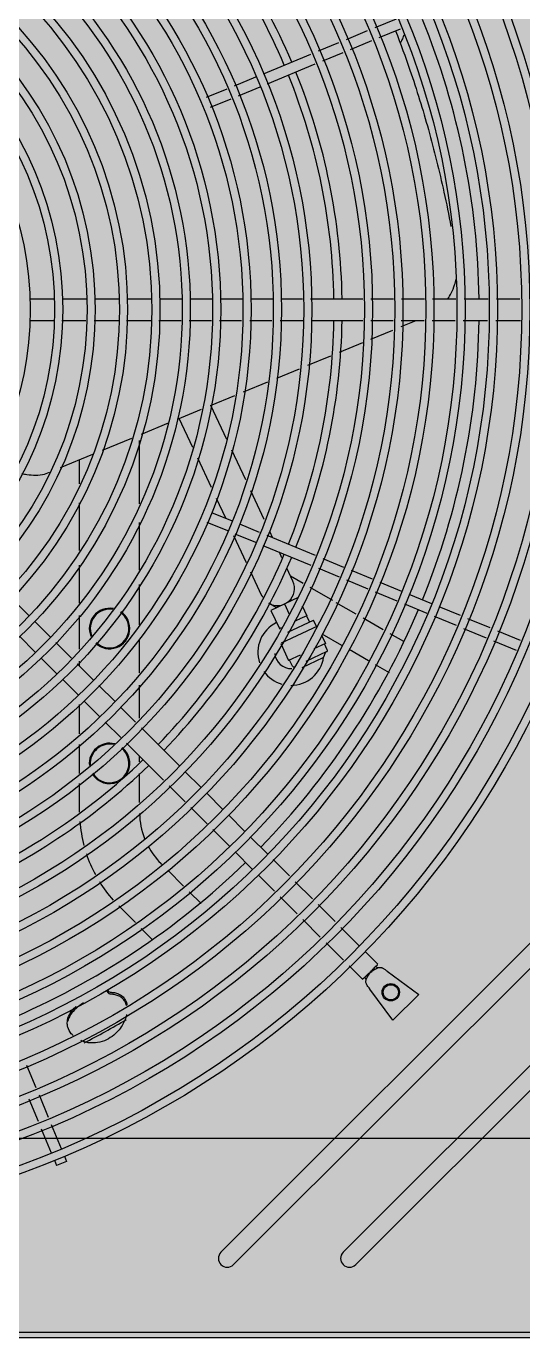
# Model space of a CAD drawing. Extents: x 100 to 738, y -85 to 470.
# Drawn here: x 616.5069 to 616.6573, y 463.169 to 463.5664 of the extents above; entities that cross this region are included whole.
import ezdxf

# ---------------------------------------------------------------- set-up
doc = ezdxf.new("R2010")
doc.units = 0
doc.layers.get('0').update_dxf_attribs({"linetype": 'CONTINUOUS'})
for name, color, linetype in [('A-CONSTRUIR', 12, 'CONTINUOUS'), ('ARC-SPLIT-02', 2, 'CONTINUOUS'), ('ARC_EQUIPAMENTO', 2, 'CONTINUOUS')]:
    doc.layers.add(name, color=color, linetype=linetype)

# ---------------------------------------------------------------- blocks, each defined once
blk = doc.blocks.new('COND-CC-36-PB')
at = {"transparency": 16777216}
h = blk.add_hatch(color=254, dxfattribs=at)
h.dxf.hatch_style = 1
edge = h.paths.add_edge_path()
edge.add_arc((112.9597635950512, 33.97088939326711), 0.1001375328083185, 0, 90.00000000000406)
edge.add_line((112.9597635950511, 34.07102692607543), (112.5880386606677, 34.07102692607566))
edge.add_arc((112.5880386606677, 33.97088939326724), 0.1001375328084109, 90.00000000001627, 180.0000000000162)
edge.add_line((112.4879011278593, 33.97088939326721), (112.4879011278592, 33.54865978920422))
edge.add_arc((112.495760497938, 33.54865978920422), 0.0078593700787479, 179.9999999999482, 224.999999999933)
edge.add_line((112.4902030840595, 33.54310237532568), (112.5319765771103, 33.50132888227515))
edge.add_arc((112.5375339909889, 33.50688629615359), 0.0078593700787139, 224.9999999991942, 269.9999999991712)
edge.add_line((112.5375339909888, 33.49902692607488), (112.9597635950511, 33.49902692607543))
edge.add_arc((112.9597635950512, 33.59916445888376), 0.1001375328083256, 269.999999999935, 359.999999999939)
edge.add_line((113.0599011278595, 33.59916445888365), (113.0599011278595, 33.97088939326721))
at = {"color": 8, "transparency": 16777216}
for p, q in [((112.6936112074389, 33.7005278087054), (112.6888340608384, 33.69575066210491)), ((112.6830324816891, 33.69836747685382), (112.6786534306388, 33.69398842580336)), ((112.5543322890904, 33.6957035439449), (112.5481134356438, 33.69312761050558)), ((112.5637379750326, 33.69634948910083), (112.5575099751544, 33.69376976708494)), ((112.6872416786382, 33.69415827990474), (112.6828626275879, 33.68977922885429)), ((112.7709247761533, 33.69537875452922), (112.7709247761533, 33.68883801739224)), ((112.7768774795654, 33.69558210498098), (112.7768774795654, 33.68863466694048)), ((112.5460377382718, 33.69226782850255), (112.5393598700989, 33.68950176493729)), ((112.5471867929873, 33.68949376502411), (112.5405089248144, 33.68672770145952)), ((112.555433975195, 33.69290985974585), (112.5492624903593, 33.69035354702713)), ((112.6770610484387, 33.6923960436032), (112.6725875891093, 33.68792258427387)), ((112.7281128753031, 33.69136865020973), (112.7286701305352, 33.69002331707012)), ((112.5372793224903, 33.68863997390057), (112.535797415181, 33.68802614779513)), ((112.5369462719988, 33.68525256208466), (112.5357976130789, 33.68802567002716)), ((112.5384283772058, 33.68586591042281), (112.5369464698965, 33.68525208431669)), ((112.6709931124313, 33.6863281075965), (112.6667105641376, 33.68204555930281)), ((112.6812702453877, 33.68818684665412), (112.6769564770307, 33.68387307829772)), ((112.7299534331035, 33.68692515060506), (112.7336601573885, 33.67797632656428)), ((112.7709247761533, 33.68658998819554), (112.7709247761533, 33.67984590060679)), ((112.7768774795654, 33.68638663774377), (112.7768774795654, 33.67964255015503)), ((112.6753657206999, 33.6822823219668), (112.6709197610867, 33.67783636235373)), ((112.6341435702931, 33.68162357489207), (112.6420424029448, 33.68162357489207)), ((112.644899468438, 33.68162357489207), (112.6529193949392, 33.68162357489207)), ((112.6559002624179, 33.68162357489207), (112.6640976479849, 33.68162357489207)), ((112.6651181819374, 33.68045317710264), (112.6607391308871, 33.67607412605219)), ((112.674706973625, 33.68162357489207), (112.6760956608564, 33.68162357489207)), ((112.6794490920733, 33.68162357489207), (112.688797323485, 33.68162357489207)), ((112.6922159267551, 33.68162357489207), (112.7028324357089, 33.68162357489207)), ((112.7069289093712, 33.68162357489207), (112.7201762098316, 33.68162357489207)), ((112.7254074211438, 33.68162357489207), (112.732149417666, 33.68162357489207)), ((112.6693273788865, 33.67624398015357), (112.6649483278362, 33.67186492910311)), ((112.7347843145975, 33.6752623709844), (112.7381567862247, 33.66712050424342)), ((112.7709247761533, 33.67759787141077), (112.7709247761533, 33.67085378382134)), ((112.7768774795654, 33.67739452095833), (112.7768774795654, 33.67065043336958)), ((112.659146748687, 33.67448174385202), (112.6548439176426, 33.67017891280762)), ((112.6033628550601, 33.66610961916247), (112.607995413031, 33.67074217713331)), ((112.6532550160626, 33.6685900112271), (112.642978626425, 33.65831362158989)), ((112.6633559456361, 33.67027254690294), (112.6591249888707, 33.66604159013704)), ((112.7709247761533, 33.66860575462532), (112.7709247761533, 33.66186166703589)), ((112.7768774795654, 33.66840240417356), (112.7768774795654, 33.66165831658414)), ((112.598749294253, 33.66149605835534), (112.6017402467371, 33.66448701083978)), ((112.6367722688039, 33.66495900796267), (112.6448883942687, 33.66495900796267)), ((112.6575360872905, 33.6644526885572), (112.6470440328905, 33.65396063415743)), ((112.6481214027703, 33.66495900796267), (112.6496240127978, 33.66495900796267)), ((112.6602451846518, 33.66495900796267), (112.6694497695734, 33.66495900796267)), ((112.6728683728436, 33.66495900796267), (112.6822695318364, 33.66495900796267)), ((112.6862507562227, 33.66495900796267), (112.6974191272181, 33.66495900796267)), ((112.7014122423174, 33.66495900796267), (112.7146749030345, 33.66495900796267)), ((112.7199061143467, 33.66495900796267), (112.7375402876897, 33.66495900796267)), ((112.7392809434338, 33.66440654866285), (112.7423723757588, 33.65694317081701)), ((112.6135383828271, 33.65271789036768), (112.6179555627492, 33.65713507028944)), ((112.6195463190802, 33.65872582662035), (112.6198652098983, 33.65904471743883)), ((112.641389029736, 33.65672402490091), (112.6369552626379, 33.65229025780317)), ((112.7709247761533, 33.65961363783988), (112.7709247761533, 33.65343155754997)), ((112.7768774795654, 33.65941028738812), (112.7768774795654, 33.6532282070982)), ((112.7355443595831, 33.65017362205685), (112.7436174501962, 33.65393729522319)), ((112.7434083021339, 33.6544422233119), (112.746183417732, 33.64774250159781)), ((112.6086447859065, 33.64782429344687), (112.611946000627, 33.65112550816752)), ((112.6353645063072, 33.65069950147225), (112.6308573633698, 33.64619235853464)), ((112.6454544362016, 33.65237103746845), (112.6409486689501, 33.64786527021678)), ((112.7709247761533, 33.65118352835394), (112.7709247761533, 33.64495013436755)), ((112.7768774795654, 33.6509801779015), (112.7768774795654, 33.64472429722913)), ((112.6393579126193, 33.64627451388586), (112.6348507696819, 33.64176737094895)), ((112.7147907623025, 33.646244998065), (112.7124232567156, 33.64052933396801)), ((112.7243878655788, 33.64497246686993), (112.7325905869857, 33.64879657388549)), ((112.8329834205949, 33.64631277185092), (112.8353481657762, 33.64060377196248)), ((112.629266607039, 33.64460160220372), (112.6246451343502, 33.6399801295151)), ((112.7175059178105, 33.64495372692834), (112.7151384122236, 33.63923806283135)), ((112.7158685460798, 33.64100076188926), (112.7213796883693, 33.64357005528005)), ((112.7378113332199, 33.64071204974715), (112.747269160438, 33.64512128683163)), ((112.7472116411033, 33.64526015078986), (112.7500186930027, 33.63848332802374)), ((112.7709247761533, 33.64270046519052), (112.7709247761533, 33.63657133857742)), ((112.7768774795654, 33.64246936668594), (112.7768774795654, 33.63636798812566)), ((112.8301897363955, 33.64521108574669), (112.832554481577, 33.63950208585825)), ((112.6230527521502, 33.63838774731493), (112.6182756055497, 33.63361060071444)), ((112.6332600133511, 33.64017661461803), (112.6288543312993, 33.63577093256602)), ((112.7034243371826, 33.63519927428702), (112.7109865188487, 33.63872476180816)), ((112.7115623455931, 33.6384509106597), (112.7091919400082, 33.63272824534826)), ((112.726530668684, 33.63545300628444), (112.7348031560103, 33.63930963815728)), ((112.836208073115, 33.63852777200336), (112.8386623179653, 33.63260270080004)), ((112.7142775011011, 33.63715963952373), (112.7120052563736, 33.63167395548524)), ((112.7510356762133, 33.63602811336434), (112.7538323800425, 33.62927627304995)), ((112.8334143889156, 33.63742608589845), (112.8358882544871, 33.63145364608488)), ((112.6166832233496, 33.63201821851427), (112.6121351954193, 33.62747019058382)), ((112.6272619490991, 33.63417855036586), (112.6224848024988, 33.62940140376536)), ((112.6943253649072, 33.63095733530267), (112.7008867231956, 33.63401623917318)), ((112.7155639634365, 33.63034033057644), (112.7235224914743, 33.63405059469457)), ((112.7709247761533, 33.6343233093814), (112.7709247761533, 33.62814122909149)), ((112.7768774795654, 33.63411995892964), (112.7768774795654, 33.62793787863973)), ((112.6208924202986, 33.62780902156519), (112.6163443923684, 33.62326099363474)), ((112.6902430048579, 33.62843297247745), (112.6852083879471, 33.62608583511923)), ((112.6937954289671, 33.62081301174719), (112.6902430048579, 33.62843297247745)), ((112.6909707440665, 33.62687196961805), (112.6922116192693, 33.62902078879652)), ((112.7083316564793, 33.63065133718534), (112.7027997531037, 33.61729614103007)), ((112.7111449728447, 33.62959704732233), (112.7055541958609, 33.61609971770396)), ((112.7104689769856, 33.62796504895148), (112.7119606328342, 33.62866045859853)), ((112.8367500455238, 33.62937309847622), (112.8422480598581, 33.61609971770396)), ((112.8395241090019, 33.63052215319138), (112.845002502615, 33.61729614103007)), ((112.6105465254296, 33.62588152059414), (112.6057805154604, 33.62111551062512)), ((112.68098466587, 33.62569036089083), (112.676305430205, 33.62350890219605)), ((112.6858256165217, 33.6155238627149), (112.6811260917597, 33.6256043579018)), ((112.6852401060194, 33.62601779975545), (112.6849741662361, 33.62589381868426)), ((112.6854260026714, 33.62561905086085), (112.6852083879471, 33.62608583511923)), ((112.6920192169124, 33.62462299211266), (112.6892142960828, 33.62331533860442)), ((112.6915876022622, 33.62678220964112), (112.6911152518489, 33.62656199997694)), ((112.6983535601024, 33.62231684411777), (112.7020118182005, 33.62402232328268)), ((112.704864901408, 33.62535243008176), (112.7064411633697, 33.6260872830804)), ((112.7548493632531, 33.62682105839056), (112.7574642149666, 33.62050824792016)), ((112.7709247761533, 33.62589319989478), (112.7709247761533, 33.61935632862213)), ((112.7768774795654, 33.62568984944303), (112.7768774795654, 33.6196413561212)), ((112.6147557223787, 33.62167232364507), (112.6099897124095, 33.61690631367604)), ((112.6747155593669, 33.62247782661256), (112.6764164434583, 33.62327077842282)), ((112.6778061802897, 33.62028978860996), (112.676305430205, 33.62350890219605)), ((112.6841893141133, 33.62374157112295), (112.6875175404051, 33.61660251540657)), ((112.687831969932, 33.62045824362661), (112.6871369431704, 33.6219490781855)), ((112.6887608120562, 33.61846587438965), (112.6878814897566, 33.62035202344895)), ((112.6933898701211, 33.62290155416435), (112.6929231819759, 33.62268398424838)), ((112.6977230923162, 33.61950124599065), (112.6997157283053, 33.62295188665059)), ((112.6041918454707, 33.61952684063544), (112.599364770804, 33.61469976596888)), ((112.6770093321072, 33.61400459420392), (112.6742793892371, 33.61986033012486)), ((112.6787524765402, 33.61293035606595), (112.67604037047, 33.61874783199622)), ((112.6810631410655, 33.61330359764697), (112.6795623329358, 33.61652283573826)), ((112.6857146032682, 33.61576198648812), (112.6875175404051, 33.61660251540657)), ((112.6887290939838, 33.61853390975343), (112.6869941922105, 33.61772509890688)), ((112.6915132392686, 33.61974905538446), (112.6887608120562, 33.61846587438965)), ((112.6929595920826, 33.61125230956691), (112.6965922312231, 33.61754293785506)), ((112.7584325631099, 33.61817044869897), (112.7610955205045, 33.61174150084084)), ((112.7709247761533, 33.61710139807893), (112.7709247761533, 33.60285548922924)), ((112.7768774795654, 33.61739168694348), (112.7768774795654, 33.60285548922924)), ((112.5977758692238, 33.61311086438835), (112.5929443374851, 33.60827933264979)), ((112.6084010424198, 33.61531764368636), (112.6036458420319, 33.61056244329898)), ((112.678425238402, 33.61337211442512), (112.6772211079108, 33.61381050291035)), ((112.6792512437205, 33.61274876960925), (112.680952127812, 33.61354172141952)), ((112.6804643906569, 33.60867815476041), (112.683662715899, 33.61421668321491)), ((112.6833382506882, 33.61436425328006), (112.6810631410655, 33.61330359764697)), ((112.7019398457651, 33.61522014107094), (112.6995530031952, 33.60945779336724)), ((112.7046942885223, 33.61402371774484), (112.7022878137861, 33.60821397379925)), ((112.8431079671966, 33.61402371774484), (112.845452269362, 33.60836407166258)), ((112.8458624099538, 33.61522014107094), (112.8482263328402, 33.60951312637843)), ((112.6891832032497, 33.60471275044722), (112.6923815284917, 33.61025127890103)), ((112.762063868648, 33.60940370162032), (112.7647762270295, 33.60285548922924)), ((112.5913535811541, 33.60668857631887), (112.5875777375313, 33.60291273269581)), ((112.6020569404519, 33.60897354171846), (112.5969377437972, 33.60385434506409)), ((112.6762323750971, 33.60134958845719), (112.6793355699832, 33.6067233800124)), ((112.6986927196663, 33.60738088520432), (112.6962552496677, 33.60149631207583)), ((112.7014275302572, 33.60613706563633), (112.6989900602587, 33.60025249250783)), ((112.8463120513648, 33.60628837429082), (112.8487481003729, 33.6004072317367)), ((112.8490861148431, 33.60743742900599), (112.8515221638512, 33.60155628645254)), ((112.5876097652119, 33.60191658133012), (112.5881954515731, 33.60229760149471)), ((112.5953469874663, 33.60226358873318), (112.5917869344803, 33.59870353574741)), ((112.6848691496816, 33.59724211921621), (112.688054382576, 33.60275797569852)), ((112.5762068777105, 33.59449839582706), (112.584895554828, 33.60092756237745)), ((112.584895554828, 33.60092756237745), (112.5849578194976, 33.60097405965341)), ((112.5907907831143, 33.59873556342773), (112.5911718032791, 33.59932124978877)), ((112.6728418595702, 33.59547824477016), (112.6751052595192, 33.59939776641728)), ((112.6953949661387, 33.59941940391291), (112.6929092712717, 33.59341840565297)), ((112.7657068483632, 33.60060877058379), (112.7682375074167, 33.59449921917518)), ((112.7709247761533, 33.60060877058379), (112.7709247761533, 33.59445333263127)), ((112.7768774795654, 33.60060877058379), (112.7768774795654, 33.59435168705071)), ((112.8496078823758, 33.59833153436494), (112.8520457145868, 33.59244608677802)), ((112.852381945854, 33.5994805890801), (112.854839398786, 33.59354777288293)), ((112.5898480427378, 33.59608378110161), (112.5833725976111, 33.58733267592632)), ((112.6815538228285, 33.59150097948853), (112.6837420341037, 33.59529029717631)), ((112.6981297767298, 33.59817558434492), (112.6956244267795, 33.59212713451631)), ((112.5762068777105, 33.59449839582706), (112.5833725976111, 33.58733267592632)), ((112.6920483601492, 33.59133998234467), (112.6894656267816, 33.58510471242111)), ((112.769174894474, 33.59223616662838), (112.7709247761533, 33.58801157854572)), ((112.7709247761533, 33.59220628646696), (112.7709247761533, 33.58583965566958)), ((112.7768774795654, 33.59210464088708), (112.7768774795654, 33.5857380100897)), ((112.694763515657, 33.59004871120869), (112.6921807822894, 33.58381344128445)), ((112.6886047156589, 33.5830262891128), (112.6860835982234, 33.57693977320791)), ((112.6913198711669, 33.58173501797682), (112.6888772824228, 33.57583808710301)), ((112.7709247761533, 33.58359260950596), (112.7709247761533, 33.57718590064175)), ((112.7768774795654, 33.5834909639254), (112.7768774795654, 33.57698255018931)), ((112.6852236908849, 33.57486377324811), (112.6826439688688, 33.56863577337006)), ((112.6880173750841, 33.57376208714388), (112.685437653068, 33.56753408726584)), ((112.7709247761533, 33.57493787144505), (112.7709247761533, 33.56819378385631)), ((112.7768774795654, 33.5747345209933), (112.7768774795654, 33.56799043340455)), ((112.6817840615302, 33.56655977341095), (112.6791537067905, 33.5602095353249)), ((112.6845777457294, 33.56545808730603), (112.6819670231559, 33.55915524546189)), ((112.7709247761533, 33.5659457546596), (112.7709247761533, 33.5589983166191)), ((112.7768774795654, 33.56574240420785), (112.7768774795654, 33.55920166707086))]:
    blk.add_line(p, q, dxfattribs=at)
for centre, radius in [((112.7739011278595, 33.78502692607509), 0.2555984251969456), ((112.7739011278595, 33.78502692607509), 0.2533464566930077), ((112.7739011278595, 33.78502692607509), 0.2465905511811942), ((112.7739011278595, 33.78502692607509), 0.2443385826772564), ((112.7739011278595, 33.78502692607509), 0.2375826771654428), ((112.7739011278595, 33.78502692607509), 0.235330708661505), ((112.7739011278595, 33.78502692607509), 0.2285748031496914), ((112.7739011278595, 33.78502692607509), 0.2263228346457536), ((112.7739011278595, 33.78502692607509), 0.21956692913394), ((112.7739011278595, 33.78502692607509), 0.2173149606300022), ((112.7739011278595, 33.78502692607509), 0.2105590551181887), ((112.7739011278595, 33.78502692607509), 0.2083070866142509), ((112.7739011278595, 33.78502692607509), 0.2019265091864269), ((112.7739011278595, 33.78502692607509), 0.1996745406824891), ((112.7739011278595, 33.78502692607509), 0.1932939632546652), ((112.7739011278595, 33.78502692607509), 0.1910419947507273), ((112.7739011278595, 33.78502692607509), 0.1848490813648982), ((112.7739011278595, 33.78502692607509), 0.1825971128609604), ((112.7739011278595, 33.78502692607509), 0.1679593175853644), ((112.7739011278595, 33.78502692607509), 0.1657073490814266), ((112.7739011278595, 33.78502692607509), 0.1595144356955975), ((112.7739011278595, 33.78502692607509), 0.1572624671916596), ((112.7739011278595, 33.78502692607509), 0.1510695538058306), ((112.7739011278595, 33.78502692607509), 0.1488175853018927), ((112.7739011278595, 33.78502692607509), 0.1426246719160636), ((112.7739011278595, 33.78502692607509), 0.1403727034121258), ((112.7739011278595, 33.78502692607509), 0.1341797900262967), ((112.7739011278595, 33.78502692607509), 0.1319278215223589), ((112.7739011278595, 33.78502692607509), 0.1257349081365298), ((112.7739011278595, 33.78502692607509), 0.1234829396325919), ((112.7739011278595, 33.78502692607509), 0.1167270341207784), ((112.7739011278595, 33.78502692607509), 0.1144750656168405), ((112.7739011278595, 33.78502692607509), 0.107719160105027), ((112.7739011278595, 33.78502692607509), 0.1054671916010892), ((112.7739011278595, 33.78502692607509), 0.0987112860892756), ((112.7739011278595, 33.78502692607509), 0.0964593175853378), ((112.7739011278595, 33.78502692607509), 0.0897034120735242), ((112.5839936266691, 33.59511942488529), 0.0024020997375337), ((112.5839851173608, 33.59511091557656), 0.002101837270342)]:
    blk.add_circle(centre, radius, dxfattribs=at)
for centre, radius, start, end in [((112.7739011278595, 33.78502692607509), 0.1764041994751313, 202.9880029517959, 224.0338196687444), ((112.7739011278595, 33.78502692607509), 0.1741522309711935, 202.9943133109211, 224.0189780135544), ((112.7739011278595, 33.78502692607509), 0.2145000000000799, 202.8990080308872, 224.2058388041771), ((112.7739011278595, 33.78502692607509), 0.2292503937008728, 207.1568511245315, 210.5108122119932), ((112.6341435702931, 33.64476635704415), 0.0368572178477828, 108.3478162990725, 118.2016330164572), ((112.6341435702931, 33.64476635704415), 0.0368572178477828, 94.08819947420108, 104.6623524418143), ((112.6476553813168, 33.67329129142703), 0.0056299212598446, 345.3803121986104, 96.12410779581774), ((112.6476553813168, 33.67329129142703), 0.0053671916010519, 346.9844146863498, 94.32628914532908), ((112.6851881897157, 33.67329129142703), 0.0056299212598446, 349.2606924869374, 113.3172476656126), ((112.6851881897157, 33.67329129142703), 0.0053671916010519, 350.4716535753431, 112.0151647773025), ((112.6341435702931, 33.64476635704415), 0.0368572178477828, 121.7198618874749, 131.67483878543), ((112.6476553813168, 33.67329129142703), 0.0056299212598446, 120.6611447951481, 203.8516463215516), ((112.6476553813168, 33.67329129142703), 0.0053671916010519, 120.2790254183372, 321.4525123737149), ((112.6851881897157, 33.67329129142703), 0.0056299212598446, 136.9782388704654, 325.6941494018584), ((112.6851881897157, 33.67329129142703), 0.0053671916010519, 136.9268152232087, 325.6876112802757), ((112.6476553813168, 33.67329129142703), 0.0056299212598446, 232.5861509285658, 321.1982537253096), ((112.6341435702931, 33.64476635704415), 0.0201926509186427, 91.1650191914619, 111.3502579904896), ((112.6341435702931, 33.64476635704415), 0.0201926509186427, 118.0070131773556, 134.9999999999908), ((112.7739011278595, 33.78502692607509), 0.1764041994751313, 225.9690333320413, 247.0139956207742), ((112.7739011278595, 33.78502692607509), 0.1741522309711935, 225.978644635126, 247.0085083424192), ((112.7739011278595, 33.78502692607509), 0.1741522309711935, 293.0005061724979, 314.0237331928958), ((112.7739011278595, 33.78502692607509), 0.1764041994751313, 292.9891432462161, 314.0292646786843), ((112.7739011278595, 33.78502692607509), 0.2145000000000799, 225.795698685386, 247.100991962183), ((112.6785677945261, 33.62288519379199), 0.0091955380577462, 25.98034955671718, 108.7102597012966), ((112.6785677945261, 33.62288519379199), 0.0091955380577462, 125.2309468430681, 164.2640955808022), ((112.6963394625048, 33.62663708971022), 0.0047666666666684, 148.8538651995166, 294.994923367709), ((112.6963394625048, 33.62663708971022), 0.0047666666666684, 114.1681517124549, 120.3208144005978), ((112.6785677945261, 33.62288519379199), 0.0045039370078757, 93.64930838617578, 183.5861464536985), ((112.6785677945261, 33.62288519379199), 0.0091955380577462, 180, 261.5598819784301), ((112.6748741497289, 33.62213764979435), 0.0003753280839896, 114.994923367709, 204.9949233385729), ((112.7739011278595, 33.78502692607509), 0.1764041994751313, 247.9905707989248, 269.0332626276346), ((112.7739011278595, 33.78502692607509), 0.1741522309711935, 247.9965586128969, 269.0074413586485), ((112.7739011278595, 33.78502692607509), 0.1764041994751313, 270.9707353177389, 292.0108567688453), ((112.7739011278595, 33.78502692607509), 0.1741522309711935, 270.9861061230409, 291.999493833149), ((112.6773495089254, 33.61416318456611), 0.0003753280839896, 204.9949233385729, 249.9949233619522), ((112.6782968373874, 33.61301943276935), 0.0003753280839896, 24.99492333857293, 69.9949233619522), ((112.6790926533586, 33.61308894642814), 0.0003753280839896, 204.9949233385729, 294.994923367709), ((112.7739011278595, 33.78502692607509), 0.2145000000000799, 247.9024445474934, 269.2044538552727), ((112.7739011278595, 33.78502692607509), 0.2145000000000799, 270.7955461447273, 292.0975554525067)]:
    blk.add_arc(centre, radius, start, end, dxfattribs=at)
for points, knots in [([(112.7283184260405, 33.69764323045458), (112.7282053402863, 33.69719514055195), (112.7279476881829, 33.69593454212787), (112.7277954994531, 33.69382288154547), (112.7279599564151, 33.69217652581313), (112.7281128753031, 33.69136865020973)], [0, 0, 0, 0, 0.0013864186011717, 0.0038544579023498, 0.0063211205448504, 0.0063211205448504, 0.0063211205448504, 0.0063211205448504]), ([(112.5719423615784, 33.68345597903875), (112.5721085672195, 33.68362743991939), (112.572787293319, 33.68425216083353), (112.5736272918869, 33.6847144873323), (112.574287252602, 33.68489442282302)], [0, 0, 0, 0, 0.0007163856075719, 0.002768536756179, 0.002768536756179, 0.002768536756179, 0.002768536756179]), ([(112.5810456093773, 33.6805081883578), (112.580588332242, 33.68124969040907), (112.5796219187614, 33.68258397923505), (112.577910665513, 33.68415512411305), (112.5765825886344, 33.68478492285481), (112.5759329239246, 33.68493395679515)], [0, 0, 0, 0, 0.0026134936453872, 0.0049124525266465, 0.0069120720292125, 0.0069120720292125, 0.0069120720292125, 0.0069120720292125]), ([(112.5762393991315, 33.68498131071742), (112.5769202209959, 33.68486120464134), (112.5783230025616, 33.6842581004935), (112.5794783211587, 33.68322791297661), (112.5800434185379, 33.68260731761953), (112.5800748686021, 33.68257237353503)], [0, 0, 0, 0, 0.0020740045625623, 0.0044513477911965, 0.0045923859428422, 0.0045923859428422, 0.0045923859428422, 0.0045923859428422]), ([(112.5777685398872, 33.66855485615372), (112.5777501873741, 33.66855896447983), (112.5772346804214, 33.66867613982615), (112.5761889695549, 33.66901668870595), (112.5746614546035, 33.6698023627047), (112.5731005841876, 33.67096596508621), (112.5716065529029, 33.67259675057628), (112.5704059685812, 33.67472717821238), (112.5697820338268, 33.67725032273653), (112.5699152089404, 33.67952533591477), (112.5703377730171, 33.68084884973099), (112.5705346851383, 33.68130836942255)], [0, 0, 0, 0, 5.64201889319e-05, 0.0015859949093873, 0.0032820786534102, 0.0051888401649455, 0.0073973402748047, 0.009870417382345, 0.0124465069075527, 0.0150900143146851, 0.016589812492307, 0.016589812492307, 0.016589812492307, 0.016589812492307]), ([(112.5803481284565, 33.66855258951694), (112.580706478819, 33.66865001667307), (112.5814129456928, 33.66893150222315), (112.5823112012229, 33.669636345463), (112.5829613612339, 33.67059023525335), (112.5832074233055, 33.67131704749842), (112.583292315976, 33.67169315443665)], [0, 0, 0, 0, 0.0011140750860126, 0.0022530333621601, 0.0033723767642054, 0.0045290827555704, 0.0045290827555704, 0.0045290827555704, 0.0045290827555704]), ([(112.5838269295124, 33.67163654531324), (112.5837324336046, 33.67124255732614), (112.583457948231, 33.67048229392707), (112.5827314637398, 33.66950200099997), (112.5817124009762, 33.66879216825953), (112.5809103026358, 33.66853989515635), (112.5804920427344, 33.66846164288634)], [0, 0, 0, 0, 0.0012154851275284, 0.0023935972194262, 0.0036025461455063, 0.0048790973062383, 0.0048790973062383, 0.0048790973062383, 0.0048790973062383]), ([(112.583440441018, 33.67290928250067), (112.5834446797571, 33.67304739416609), (112.5834818265665, 33.67329715255523), (112.5836136606042, 33.67352155679448), (112.5836964316951, 33.67359490418909)], [0, 0, 0, 0, 0.0004145300849084, 0.0007463101990199, 0.0007463101990199, 0.0007463101990199, 0.0007463101990199]), ([(112.5845132044836, 33.67371999197999), (112.5844177345, 33.67370470608824), (112.5842186420272, 33.67360779419565), (112.5841079763346, 33.67342060194757), (112.5840681153216, 33.67331703247792)], [0, 0, 0, 0, 0.0002900579017856, 0.00062298404766, 0.00062298404766, 0.00062298404766, 0.00062298404766]), ([(112.5849580080557, 33.60097380505633), (112.5851070357528, 33.60108417721525), (112.5854123719007, 33.60131055284361), (112.5858578604452, 33.60163197390688), (112.5862864139099, 33.60189968054164), (112.5865864897177, 33.60200549551237), (112.5867277333374, 33.60201895595567)], [0, 0, 0, 0, 0.0005563464852328, 0.0011405211623291, 0.0016469108705202, 0.0020725615403705, 0.0020725615403705, 0.0020725615403705, 0.0020725615403705]), ([(112.5867277333374, 33.60201895595567), (112.5868716435048, 33.60203267051958), (112.5871715454504, 33.60202430900096), (112.5874633719806, 33.60196027314793), (112.587609765212, 33.60191658133012)], [0, 0, 0, 0, 0.0004336865572847, 0.0008920091272278, 0.0008920091272278, 0.0008920091272278, 0.0008920091272278]), ([(112.5881954515731, 33.60229760149471), (112.5880664363973, 33.60242661667053), (112.5878654700698, 33.60249092386104), (112.5876718022484, 33.60295431798614), (112.5876036516861, 33.60288682119211)], [0, 0, 0, 0, 0.0005473650342035, 0.0008351198726981, 0.0008351198726981, 0.0008351198726981, 0.0008351198726981]), ([(112.5876097652119, 33.60191658133012), (112.5877980726735, 33.60184265070507), (112.588182142427, 33.60166859356539), (112.5887463272679, 33.60133627519605), (112.5892936013503, 33.6009150535714), (112.589791350234, 33.6004169678084), (112.5902116376641, 33.59987028730595), (112.5905431872573, 33.59930710439157), (112.5907169314203, 33.59892366984527), (112.5907907831143, 33.59873556342773)], [0, 0, 0, 0, 0.000606901093011, 0.001262485870407, 0.0019601547157171, 0.0026729033832857, 0.0033689560010547, 0.0040230740192214, 0.0046293271620361, 0.0046293271620361, 0.0046293271620361, 0.0046293271620361]), ([(112.5881954515731, 33.60229760149471), (112.5882892380374, 33.60220381503044), (112.5884761880107, 33.60201217859759), (112.5887528869989, 33.6017237112513), (112.5890446664648, 33.60145672761952), (112.5892905566443, 33.60117308466208), (112.589455646156, 33.60099302545198), (112.5895216597074, 33.60089815347293)], [0, 0, 0, 0, 0.0003979022692345, 0.000803129032359, 0.0011991188344511, 0.001582572699642, 0.0019293093899204, 0.0019293093899204, 0.0019293093899204, 0.0019293093899204]), ([(112.5896805211524, 33.60080631936789), (112.5898208478853, 33.60059031874158), (112.5902391045974, 33.60029517376744), (112.5906996566049, 33.5997678610916), (112.5910267376001, 33.59946631546779), (112.5911718032791, 33.59932124978877)], [0, 0, 0, 0, 0.0007727423650182, 0.0014892124039548, 0.0021046739560866, 0.0021046739560866, 0.0021046739560866, 0.0021046739560866]), ([(112.5907907831143, 33.59873556342773), (112.5908344659144, 33.59858920041096), (112.5908985058849, 33.5982973759752), (112.5909068752917, 33.59799747307154), (112.59089315774, 33.59785353155305)], [0, 0, 0, 0, 0.0004582279753086, 0.0008920090119169, 0.0008920090119169, 0.0008920090119169, 0.0008920090119169]), ([(112.5911718032791, 33.59932124978877), (112.5913008185249, 33.59919223454298), (112.59136512297, 33.59899126526759), (112.5918285194387, 33.59879760035016), (112.5917610228364, 33.59872944971162)], [0, 0, 0, 0, 0.0005473653310387, 0.0008351199273478, 0.0008351199273478, 0.0008351199273478, 0.0008351199273478]), ([(112.59089315774, 33.59785353155305), (112.5908844014678, 33.59776164991476), (112.5908340168257, 33.59756863446419), (112.5906944686274, 33.59728606992147), (112.5905070820898, 33.59699025452824), (112.5902872838467, 33.59667925877642), (112.5901312614065, 33.59646706845917), (112.5900508026085, 33.59635804572445)], [0, 0, 0, 0, 0.0002768937879812, 0.000590541140072, 0.0009427924776861, 0.0013264165551937, 0.001732909081301, 0.001732909081301, 0.001732909081301, 0.001732909081301]), ([(112.8514903985405, 33.59378099261631), (112.8478673744759, 33.59236320758103), (112.8387882337685, 33.5890422242286), (112.8238373155366, 33.58443276320183), (112.8092790463419, 33.5808328586434), (112.8002504621951, 33.57898179512172), (112.797064822864, 33.5783731259969)], [0, 0, 0, 0, 0.0116716648347083, 0.0289923987762555, 0.0469085676605197, 0.0566383664488626, 0.0566383664488626, 0.0566383664488626, 0.0566383664488626]), ([(112.8498594125292, 33.59165294158384), (112.8494678142821, 33.59179139247187), (112.8488335681279, 33.59206981833355), (112.8482399803761, 33.5924226800173), (112.8480113905718, 33.5925740693559)], [0, 0, 0, 0, 0.0012460579922802, 0.0020685835385028, 0.0020685835385028, 0.0020685835385028, 0.0020685835385028]), ([(112.8502504212537, 33.59148027895618), (112.8501668728534, 33.59152503894532), (112.8500411585059, 33.59159250180266), (112.8499033075625, 33.59162969350946), (112.849856912659, 33.59163694296111)], [0, 0, 0, 0, 0.0002843486001689, 0.0004252222120962, 0.0004252222120962, 0.0004252222120962, 0.0004252222120962]), ([(112.7768568260899, 33.57925241474898), (112.7773819346171, 33.57889973922473), (112.7786553571844, 33.57815650696138), (112.7805302900377, 33.57739734341818), (112.7818693151103, 33.57704960492422), (112.7824013730277, 33.57693970546387)], [0, 0, 0, 0, 0.0018976487864679, 0.0044108017275804, 0.0060406703326113, 0.0060406703326113, 0.0060406703326113, 0.0060406703326113])]:
    blk.add_open_spline(points, degree=3, knots=knots, dxfattribs=at)
for points in [[(112.574287252602, 33.68489442282302), (112.5745854343404, 33.6849757208097), (112.5748939902118, 33.685025023194), (112.5752025679757, 33.68504238623945)], [(112.5752025679757, 33.68504238623945), (112.5752850101533, 33.6850470250937), (112.5753676101944, 33.68504940579498), (112.5754501826841, 33.68504953051536)], [(112.5754501826841, 33.68504953051536), (112.5757142355218, 33.68504992934997), (112.5759793613954, 33.68502718484946), (112.5762393991315, 33.68498131071741)], [(112.583292315976, 33.67169315443666), (112.5833822293549, 33.67209150502971), (112.5834279137104, 33.67250110278873), (112.583440441018, 33.67290928250068)], [(112.5836964316951, 33.67359490418909), (112.5837682396835, 33.67365853665784), (112.5838609480651, 33.67370469430754), (112.5839556658538, 33.67371999197998)], [(112.5839890934972, 33.67283877094467), (112.5839717632546, 33.67243477141345), (112.5839212410183, 33.67202976446128), (112.5838269295124, 33.67163654531324)], [(112.5839556658538, 33.67371999197999), (112.5841593526223, 33.67375288900499), (112.5843598261488, 33.67386511629131), (112.5844979905213, 33.67401835179654)], [(112.5839917859973, 33.67290928250067), (112.5839909983415, 33.67288577471125), (112.5839901015423, 33.67286227031509), (112.5839890934972, 33.67283877094467)], [(112.5840681153216, 33.67331703247792), (112.5840184476887, 33.67318798281226), (112.5839964165495, 33.67304748252946), (112.5839917859973, 33.67290928250068)], [(112.5802664547779, 33.66853113938161), (112.5802937397295, 33.6685380553922), (112.5803209666026, 33.66854520483851), (112.5803481284565, 33.66855258951694)], [(112.5804920427344, 33.66846164288634), (112.5804639778945, 33.66845639223376), (112.5804358696627, 33.66845136858292), (112.5804077241075, 33.66844656938312)], [(112.6878814897566, 33.62035202344895), (112.6878732364524, 33.62036972681189), (112.6878567298441, 33.62040513353772), (112.6878402232362, 33.6204405402637), (112.687831969932, 33.62045824362662)], [(112.5900508026085, 33.59635804572445), (112.5899832920431, 33.59626656801616), (112.5899156468909, 33.59617518968302), (112.5898480005044, 33.59608381236667)]]:
    blk.add_open_spline(points, degree=3, dxfattribs=at)
at = {"layer": 'ARC-SPLIT-02', "color": 0, "transparency": 16777216}
for p, q in [((112.6311964146464, 33.52281923668178), (112.5116934384656, 33.64232221286223)), ((112.6277158623207, 33.51933868435572), (112.5082128861399, 33.63884166053617)), ((112.5972255943766, 33.52281923668178), (112.5116934384656, 33.60835139259203)), ((112.5937450420507, 33.51933868435572), (112.5082128861399, 33.60487084026665))]:
    blk.add_line(p, q, dxfattribs=at)
blk.add_lwpolyline([(113.0599011278595, 33.97088939326721, 0.4142135623730951), (112.9597635950511, 34.07102692607543), (112.5880386606677, 34.07102692607566, 0.4142135623730951), (112.4879011278593, 33.97088939326721), (112.4879011278592, 33.54865978920422, 0.1989123673796998), (112.4902030840595, 33.54310237532568), (112.5319765771103, 33.50132888227515, 0.1989123673796162), (112.5375339909888, 33.49902692607488), (112.9597635950511, 33.49902692607543, 0.4142135623730951), (113.0599011278595, 33.59916445888365)], format="xyb", close=True, dxfattribs=at)
for centre in [(112.5099531623028, 33.64058193669919), (112.5099531623028, 33.60661111642968)]:
    blk.add_arc(centre, 0.0024611221518282, 45.0000000000092, 225.0000000000092, dxfattribs=at)
blk = doc.blocks.new('*U46')
at = {"color": 0, "transparency": 16777216, "rotation": 90}
blk.add_blockref('COND-CC-36-PB', (33.78502692607508, -112.7739011278595), dxfattribs=at)
blk = doc.blocks.new('BASE ARQ')
at = {"layer": 'A-CONSTRUIR'}
blk.add_lwpolyline([(725.7134841138578, 485.0848260644085), (725.7134841138578, 485.1436812852723), (726.7298372641388, 485.1436812852723), (726.7298372641388, 485.0848260644085)], close=True, dxfattribs=at)
at = {"layer": 'ARC_EQUIPAMENTO', "xscale": 1.089160839160184, "yscale": 1.089160839160184, "zscale": 1.089160839160184}
blk.add_blockref('*U46', (726.1421250538782, 485.3947401556963), dxfattribs=at)

msp = doc.modelspace()

# ---------------------------------------------------------------- block references
msp.add_blockref('BASE ARQ', (-109.7316768029128, -21.91422645717643))

doc.saveas('drawing.dxf')
